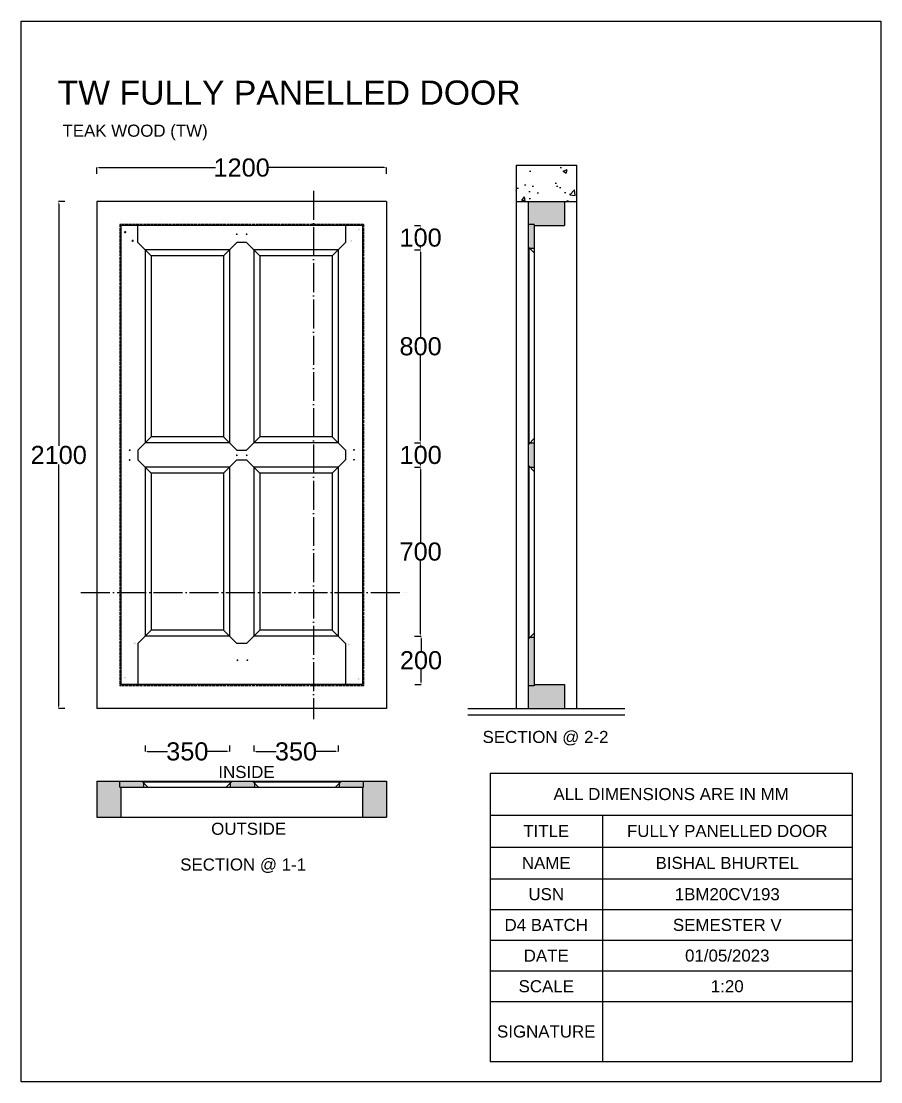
# Model space of a CAD drawing. Header units: inches. Extents: x 448145 to 618619, y -64863 to 148507.
# Drawn here: x 448145 to 451704, y 141629 to 146020 of the extents above; entities that cross this region are included whole.
import ezdxf

# ---------------------------------------------------------------- set-up
doc = ezdxf.new("R2010")
doc.units = ezdxf.units.IN
doc.header["$MEASUREMENT"] = 0
doc.linetypes.add('ACAD_ISO02W100', pattern=[15, 12, -3])
doc.linetypes.add('ACAD_ISO04W100', pattern=[30, 24, -3, 0, -3])
doc.layers.add('TEXT', color=5, linetype='Continuous')
doc.styles.add('Annotative', font='Arial.ttf', dxfattribs={"height": 75})
doc.styles.get("Standard").update_dxf_attribs({"font": 'Arial.ttf', "height": 75})
doc.dimstyles.new('Annotative', dxfattribs={"dimscale": 0, "dimtxt": 75, "dimasz": 10, "dimexe": 0.18, "dimexo": 0.0625, "dimgap": 0.09, "dimtad": 0, "dimtih": 1, "dimtoh": 1, "dimdec": 0, "dimzin": 0, "dimdsep": 46, "dimtxsty": 'Annotative', "dimcen": 0.09, "dimadec": 0, "dimazin": 0, "dimtfac": 1, "dimtdec": 0, "dimtofl": 0, "dimtmove": 0, "dimatfit": 3, "dimfxl": 0, "dimtolj": 1, "dimtzin": 0, "dimarcsym": 0})

# ---------------------------------------------------------------- blocks, each defined once
blk = doc.blocks.new('*D421')
at = {"color": 0, "lineweight": -2}
for p, q in [((448325.4, 145274.1), (448300.2, 145274.1)), ((448300.4, 145264.1), (448300.4, 144262.5)), ((448300.4, 143184.1), (448300.4, 144185.7)), ((448325.4, 143174.1), (448300.2, 143174.1))]:
    blk.add_line(p, q, dxfattribs=at)
at = {"color": 0}
for points in [[(448298.7, 145264.1), (448302.1, 145264.1), (448300.4, 145274.1)], [(448298.7, 143184.1), (448302.1, 143184.1), (448300.4, 143174.1)]]:
    blk.add_solid(points, dxfattribs=at)
at = {"layer": 'Defpoints', "color": 0}
for p in [(448457.9, 145274.1), (448300.4, 143174.1), (448457.9, 143174.1)]:
    blk.add_point(p, dxfattribs=at)
at = {"color": 0, "insert": (448300.4, 144224.1), "char_height": 75, "attachment_point": 5, "style": 'Annotative'}
blk.add_mtext('\\A1;2100', dxfattribs=at)
blk = doc.blocks.new('*D422')
at = {"color": 0, "lineweight": -2}
for p, q in [((448457.9, 145389.1), (448457.9, 145414.3)), ((448467.9, 145414.1), (448949.5, 145414.1)), ((449647.9, 145414.1), (449166.4, 145414.1)), ((449657.9, 145389.1), (449657.9, 145414.3))]:
    blk.add_line(p, q, dxfattribs=at)
at = {"color": 0}
for points in [[(448467.9, 145415.7), (448467.9, 145412.4), (448457.9, 145414.1)], [(449647.9, 145415.7), (449647.9, 145412.4), (449657.9, 145414.1)]]:
    blk.add_solid(points, dxfattribs=at)
at = {"layer": 'Defpoints', "color": 0}
for p in [(448457.9, 145414.1), (448457.9, 145274.1), (449657.9, 145274.1)]:
    blk.add_point(p, dxfattribs=at)
at = {"color": 0, "insert": (449057.9, 145414.1), "char_height": 75, "attachment_point": 5, "style": 'Annotative'}
blk.add_mtext('\\A1;1200', dxfattribs=at)
blk = doc.blocks.new('*D414')
at = {"color": 0, "lineweight": -2}
for p, q in [((449773.8, 145074.1), (449799, 145074.1)), ((449798.8, 145064.1), (449798.8, 144712.5)), ((449798.8, 144284.1), (449798.8, 144635.7)), ((449773.8, 144274.1), (449799, 144274.1))]:
    blk.add_line(p, q, dxfattribs=at)
at = {"color": 0}
for points in [[(449797.1, 145064.1), (449800.4, 145064.1), (449798.8, 145074.1)], [(449797.1, 144284.1), (449800.4, 144284.1), (449798.8, 144274.1)]]:
    blk.add_solid(points, dxfattribs=at)
at = {"layer": 'Defpoints', "color": 0}
for p in [(449457.9, 145074.1), (449457.9, 144274.1), (449798.8, 144274.1)]:
    blk.add_point(p, dxfattribs=at)
at = {"color": 0, "insert": (449798.8, 144674.1), "char_height": 75, "attachment_point": 5, "style": 'Annotative'}
blk.add_mtext('\\A1;800', dxfattribs=at)
blk = doc.blocks.new('*D415')
at = {"color": 0, "lineweight": -2}
for p, q in [((449774, 144174.1), (449799.1, 144174.1)), ((449799, 144164.1), (449799, 143862.5)), ((449799, 143484.1), (449799, 143785.7)), ((449774, 143474.1), (449799.1, 143474.1))]:
    blk.add_line(p, q, dxfattribs=at)
at = {"color": 0}
for points in [[(449797.3, 144164.1), (449800.6, 144164.1), (449799, 144174.1)], [(449797.3, 143484.1), (449800.6, 143484.1), (449799, 143474.1)]]:
    blk.add_solid(points, dxfattribs=at)
at = {"layer": 'Defpoints', "color": 0}
for p in [(449457.9, 144174.1), (449457.9, 143474.1), (449799, 143474.1)]:
    blk.add_point(p, dxfattribs=at)
at = {"color": 0, "insert": (449799, 143824.1), "char_height": 75, "attachment_point": 5, "style": 'Annotative'}
blk.add_mtext('\\A1;700', dxfattribs=at)
blk = doc.blocks.new('*D416')
at = {"color": 0, "lineweight": -2}
for p, q in [((449775.6, 143474.1), (449800.8, 143474.1)), ((449800.6, 143464.1), (449800.6, 143412.5)), ((449800.6, 143284.1), (449800.6, 143335.7)), ((449775.6, 143274.1), (449800.8, 143274.1))]:
    blk.add_line(p, q, dxfattribs=at)
at = {"color": 0}
for points in [[(449799, 143464.1), (449802.3, 143464.1), (449800.6, 143474.1)], [(449799, 143284.1), (449802.3, 143284.1), (449800.6, 143274.1)]]:
    blk.add_solid(points, dxfattribs=at)
at = {"layer": 'Defpoints', "color": 0}
for p in [(449457.9, 143474.1), (449457.9, 143274.1), (449800.6, 143274.1)]:
    blk.add_point(p, dxfattribs=at)
at = {"color": 0, "insert": (449800.6, 143374.1), "char_height": 75, "attachment_point": 5, "style": 'Annotative'}
blk.add_mtext('\\A1;200', dxfattribs=at)
blk = doc.blocks.new('*D417')
at = {"color": 0, "lineweight": -2}
for p, q in [((449774, 144274.1), (449799.1, 144274.1)), ((449799, 144264.1), (449799, 144262.5)), ((449774, 144174.1), (449799.1, 144174.1)), ((449799, 144184.1), (449799, 144185.7))]:
    blk.add_line(p, q, dxfattribs=at)
at = {"color": 0}
for points in [[(449797.3, 144264.1), (449800.6, 144264.1), (449799, 144274.1)], [(449797.3, 144184.1), (449800.6, 144184.1), (449799, 144174.1)]]:
    blk.add_solid(points, dxfattribs=at)
at = {"layer": 'Defpoints', "color": 0}
for p in [(449457.9, 144274.1), (449457.9, 144174.1), (449799, 144174.1)]:
    blk.add_point(p, dxfattribs=at)
at = {"color": 0, "insert": (449799, 144224.1), "char_height": 75, "attachment_point": 5, "style": 'Annotative'}
blk.add_mtext('\\A1;100', dxfattribs=at)
blk = doc.blocks.new('*D418')
at = {"color": 0, "lineweight": -2}
for p, q in [((449773.8, 145174.1), (449799, 145174.1)), ((449798.8, 145164.1), (449798.8, 145162.5)), ((449773.8, 145074.1), (449799, 145074.1)), ((449798.8, 145084.1), (449798.8, 145085.7))]:
    blk.add_line(p, q, dxfattribs=at)
at = {"color": 0}
for points in [[(449797.1, 145164.1), (449800.4, 145164.1), (449798.8, 145174.1)], [(449797.1, 145084.1), (449800.4, 145084.1), (449798.8, 145074.1)]]:
    blk.add_solid(points, dxfattribs=at)
at = {"layer": 'Defpoints', "color": 0}
for p in [(449457.9, 145174.1), (449798.8, 145174.1), (449457.9, 145074.1)]:
    blk.add_point(p, dxfattribs=at)
at = {"color": 0, "insert": (449798.8, 145124.1), "char_height": 75, "attachment_point": 5, "style": 'Annotative'}
blk.add_mtext('\\A1;100', dxfattribs=at)
blk = doc.blocks.new('*D419')
at = {"color": 0, "lineweight": -2}
for p, q in [((448657.9, 143021.7), (448657.9, 142996.5)), ((448667.9, 142996.7), (448750.2, 142996.7)), ((448997.9, 142996.7), (448915.7, 142996.7)), ((449007.9, 143021.7), (449007.9, 142996.5))]:
    blk.add_line(p, q, dxfattribs=at)
at = {"color": 0}
for points in [[(448667.9, 142998.3), (448667.9, 142995), (448657.9, 142996.7)], [(448997.9, 142998.3), (448997.9, 142995), (449007.9, 142996.7)]]:
    blk.add_solid(points, dxfattribs=at)
at = {"layer": 'Defpoints', "color": 0}
for p in [(448657.9, 143474.1), (449007.9, 143474.1), (449007.9, 142996.7)]:
    blk.add_point(p, dxfattribs=at)
at = {"color": 0, "insert": (448832.9, 142996.7), "char_height": 75, "attachment_point": 5, "style": 'Annotative'}
blk.add_mtext('\\A1;350', dxfattribs=at)
blk = doc.blocks.new('*D420')
at = {"color": 0, "lineweight": -2}
for p, q in [((449107.9, 143021.7), (449107.9, 142996.5)), ((449117.9, 142996.7), (449200.2, 142996.7)), ((449447.9, 142996.7), (449365.7, 142996.7)), ((449457.9, 143021.7), (449457.9, 142996.5))]:
    blk.add_line(p, q, dxfattribs=at)
at = {"color": 0}
for points in [[(449117.9, 142998.3), (449117.9, 142995), (449107.9, 142996.7)], [(449447.9, 142998.3), (449447.9, 142995), (449457.9, 142996.7)]]:
    blk.add_solid(points, dxfattribs=at)
at = {"layer": 'Defpoints', "color": 0}
for p in [(449107.9, 143474.1), (449457.9, 143474.1), (449457.9, 142996.7)]:
    blk.add_point(p, dxfattribs=at)
at = {"color": 0, "insert": (449282.9, 142996.7), "char_height": 75, "attachment_point": 5, "style": 'Annotative'}
blk.add_mtext('\\A1;350', dxfattribs=at)
blk = doc.blocks.new('*T413')
at = {"layer": 'TEXT', "color": 0, "linetype": 'ByBlock', "lineweight": -2}
for p, q in [((0, 0), (1499.2, 0)), ((0, 0), (0, -1193.8)), ((1499.2, 0), (1499.2, -1193.8)), ((0, -173.7), (1499.2, -173.7)), ((465.3, -173.7), (465.3, -1193.8)), ((0, -305.9), (1499.2, -305.9)), ((0, -438.1), (1499.2, -438.1)), ((0, -565.1), (1499.2, -565.1)), ((0, -692.2), (1499.2, -692.2)), ((0, -819.2), (1499.2, -819.2)), ((0, -946.2), (1499.2, -946.2)), ((0, -1193.8), (1499.2, -1193.8))]:
    blk.add_line(p, q, dxfattribs=at)
at = {"layer": 'TEXT', "color": 0, "char_height": 50, "attachment_point": 5}
for s, insert, width in [('{\\fArial|b0|i0|c0|p0;\\C256;ALL DIMENSIONS ARE IN MM}', (749.6, -86.9), 1499.03), ('TITLE', (232.6, -239.8), 465.134), ('FULLY PANELLED DOOR', (982.2, -239.8), 1033.777), ('NAME', (232.6, -372), 465.134), ('BISHAL BHURTEL', (982.2, -372), 1033.777), ('1BM20CV193', (982.2, -501.6), 1033.777), ('SEMESTER V', (982.2, -628.7), 1033.777), ('01/05/2023', (982.2, -755.7), 1033.777), ('1:20', (982.2, -882.7), 1033.777)]:
    blk.add_mtext(s, dxfattribs=dict(at, insert=insert, width=width))
at = {"layer": 'TEXT', "color": 0, "char_height": 50, "width": 465.134, "attachment_point": 5, "style": 'Annotative'}
for s, insert in [('USN', (232.6, -501.6)), ('D4 BATCH', (232.6, -628.7)), ('DATE', (232.6, -755.7)), ('SCALE', (232.6, -882.7)), ('SIGNATURE', (232.6, -1070))]:
    blk.add_mtext(s, dxfattribs=dict(at, insert=insert))

msp = doc.modelspace()

# ---------------------------------------------------------------- hatches: boundary and pattern name
h = msp.add_hatch()
h.set_pattern_fill('AR-CONC', color=256, scale=25)
h.set_pattern_definition([(50, (438069.29, 136535.77), (179.315, -15.688), [18.75, -206.25]), (355, (438069.29, 136535.77), (-34.6878, 188.048), [15, -165]), (100.4514, (438084.23, 136534.46), (144.6272, 172.36), [15.935, -175.2855]), (46.1842, (438069.3, 136585.77), (266.8103, -41.3798), [28.125, -309.375]), (96.6356, (438091.52, 136582.32), (233.6655, 243.5297), [23.9026, -262.9284]), (351.1842, (438069.3, 136585.77), (233.6655, 243.5297), [22.5, -247.5]), (21, (438094.29, 136573.27), (149.2268, -100.6547), [18.75, -206.25]), (326, (438094.29, 136573.27), (60.8288, 181.2875), [15, -165]), (71.4514, (438106.73, 136564.88), (210.0556, 80.6328), [15.935, -175.2855]), (37.5, (438069.29, 136535.77), (3.03996, 83.22346), [0, -163, 0, -167.5, 0, -165.625]), (7.5, (438069.29, 136535.77), (65.7674, 98.60293), [0, -95.5, 0, -159.25, 0, -63.125]), (327.5, (438013.54, 136535.77), (133.4556, -5.63872), [0, -62.5, 0, -195, 0, -258.75]), (317.5, (437988.54, 136535.77), (145.7965, 25.02625), [0, -81.25, 0, -129.5, 0, -183.75])])
h.paths.add_polyline_path([(450444.343, 145424.105), (450194.343, 145424.105), (450194.343, 145274.105), (450444.343, 145274.105)])
h = msp.add_hatch()
h.set_pattern_fill('GRASS', color=256, scale=25)
h.set_pattern_definition([(90, (438069.29, 136535.771), (-17.67767, 17.67767), [4.6875, -30.66784]), (45, (438069.29, 136535.77), (-17.67767, 17.67767), [4.6875, -20.3125]), (135, (438069.29, 136535.77), (-17.67767, -17.67767), [4.6875, -20.3125])])
h.paths.add_polyline_path([(449562.941, 142874.26), (449462.941, 142874.26), (449462.941, 142871.26), (449467.941, 142871.26), (449462.941, 142866.26), (449462.941, 142849.26), (449562.941, 142849.26)])
h.paths.add_polyline_path([(449110.441, 142866.26), (449105.441, 142871.26), (449110.441, 142871.26), (449110.441, 142874.26), (449010.441, 142874.26), (449010.441, 142871.26), (449015.441, 142871.26), (449010.441, 142866.26), (449010.441, 142849.26), (449110.441, 142849.26)])
h.paths.add_polyline_path([(448647.941, 142871.26), (448652.941, 142871.26), (448652.941, 142874.26), (448552.941, 142874.26), (448552.941, 142849.26), (448652.941, 142849.26), (448652.941, 142866.26)])
h.paths.add_polyline_path([(450394.343, 143274.105), (450269.343, 143274.105), (450269.343, 143269.105), (450244.343, 143269.105), (450244.343, 143174.105), (450394.343, 143174.105)])
h.paths.add_polyline_path([(450394.343, 145274.105), (450244.343, 145274.105), (450244.343, 145179.105), (450269.343, 145179.105), (450269.343, 145174.105), (450394.343, 145174.105)])
h.paths.add_polyline_path([(450269.343, 145179.105), (450244.343, 145179.105), (450244.343, 145079.105), (450246.343, 145079.105), (450246.343, 145084.105), (450251.343, 145079.105), (450269.343, 145079.105)])
h.paths.add_polyline_path([(450269.343, 144274.105), (450251.343, 144274.105), (450246.343, 144269.105), (450246.343, 144274.105), (450244.343, 144274.105), (450244.343, 144174.105), (450246.343, 144174.105), (450246.343, 144179.105), (450251.343, 144174.105), (450269.343, 144174.105)])
h.paths.add_polyline_path([(450269.343, 143469.105), (450251.343, 143469.105), (450246.343, 143464.105), (450246.343, 143469.105), (450244.343, 143469.105), (450244.343, 143269.105), (450269.343, 143269.105)])
h.paths.add_polyline_path([(448557.941, 142849.26), (448552.941, 142849.26), (448552.941, 142874.26), (448457.941, 142874.26), (448457.941, 142724.26), (448557.941, 142724.26)])
h.paths.add_polyline_path([(449657.941, 142874.26), (449562.941, 142874.26), (449562.941, 142849.26), (449557.941, 142849.26), (449557.941, 142724.26), (449657.941, 142724.26)])
h = msp.add_hatch(color=256)
h.dxf.hatch_style = 1
edge = h.paths.add_edge_path()
edge.add_arc((448575.409, 145147.114), 3.958, 0, 360)
edge = h.paths.add_edge_path()
edge.add_arc((448606.8, 145111.175), 3.958, 0, 360)
h = msp.add_hatch(color=256)
h.dxf.hatch_style = 1
edge = h.paths.add_edge_path()
edge.add_arc((449037.43, 145138.429), 3.958, 0, 360)
edge = h.paths.add_edge_path()
edge.add_arc((449078.523, 145138.349), 3.958, 0, 360)
h = msp.add_hatch(color=256)
h.dxf.hatch_style = 1
edge = h.paths.add_edge_path()
edge.add_arc((449542.804, 145157.509), 3.958, 0, 360)
edge = h.paths.add_edge_path()
edge.add_arc((449511.666, 145110.614), 3.958, 0, 360)
h = msp.add_hatch(color=256)
h.dxf.hatch_style = 1
edge = h.paths.add_edge_path()
edge.add_arc((448594.417, 144244.387), 3.958, 0, 360)
edge = h.paths.add_edge_path()
edge.add_arc((448594.397, 144203.616), 3.958, 0, 360)
h = msp.add_hatch(color=256)
h.dxf.hatch_style = 1
edge = h.paths.add_edge_path()
edge.add_arc((449037.647, 144223.074), 3.958, 0, 360)
edge = h.paths.add_edge_path()
edge.add_arc((449078.923, 144223.184), 3.958, 0, 360)
h = msp.add_hatch(color=256)
h.dxf.hatch_style = 1
edge = h.paths.add_edge_path()
edge.add_arc((449523.056, 144245.462), 3.958, 0, 360)
edge = h.paths.add_edge_path()
edge.add_arc((449523.036, 144204.691), 3.958, 0, 360)
h = msp.add_hatch(color=256)
h.dxf.hatch_style = 1
edge = h.paths.add_edge_path()
edge.add_arc((448615.247, 143445.143), 3.958, 0, 360)
edge = h.paths.add_edge_path()
edge.add_arc((448574.636, 143302.591), 3.958, 0, 360)
h = msp.add_hatch(color=256)
h.dxf.hatch_style = 1
edge = h.paths.add_edge_path()
edge.add_arc((449501.256, 143439.801), 3.958, 0, 360)
edge = h.paths.add_edge_path()
edge.add_arc((449542.623, 143297.151), 3.958, 0, 360)
h = msp.add_hatch(color=256)
h.dxf.hatch_style = 1
edge = h.paths.add_edge_path()
edge.add_arc((449040.55, 143374.625), 3.958, 0, 360)
edge = h.paths.add_edge_path()
edge.add_arc((449081.567, 143375.081), 3.958, 0, 360)

# ---------------------------------------------------------------- linework, layer by layer
for p, q in [((450194.343, 145424.105), (450444.343, 145424.105)), ((450194.343, 145424.105), (450194.343, 145274.105)), ((450444.343, 145424.105), (450444.343, 145274.105)), ((449657.941, 145274.105), (448457.941, 145274.105)), ((450194.343, 145274.105), (450194.343, 143174.105)), ((450194.343, 145274.105), (450444.343, 145274.105)), ((450244.343, 145274.105), (450244.343, 143174.105)), ((450394.343, 145274.105), (450394.343, 145174.105)), ((450444.343, 145274.105), (450444.343, 143174.105)), ((450269.343, 145179.105), (450244.343, 145179.105)), ((450269.343, 145179.105), (450269.343, 143269.105)), ((449557.941, 145174.105), (448557.941, 145174.105)), ((449557.941, 145174.105), (448557.941, 145174.105)), ((448627.941, 145104.105), (448627.941, 145174.105)), ((450269.343, 145174.105), (450394.343, 145174.105)), ((448627.941, 145104.105), (448682.941, 145049.105)), ((448982.941, 145049.105), (449037.941, 145104.105)), ((449077.941, 145104.105), (449037.941, 145104.105)), ((449132.941, 145049.105), (449077.941, 145104.105)), ((449432.941, 145049.105), (449487.941, 145104.105)), ((449007.941, 145074.105), (448657.941, 145074.105)), ((448982.941, 145049.105), (448682.941, 145049.105)), ((449457.941, 145074.105), (449107.941, 145074.105)), ((449432.941, 145049.105), (449132.941, 145049.105)), ((450269.343, 145079.105), (450244.343, 145079.105)), ((450246.343, 145084.105), (450246.343, 144269.105)), ((450246.343, 145084.105), (450269.343, 145061.105)), ((448682.941, 144299.105), (448627.941, 144244.105)), ((449007.941, 144274.105), (448657.941, 144274.105)), ((448982.941, 144299.105), (448682.941, 144299.105)), ((448982.941, 144299.105), (449037.941, 144244.105)), ((449132.941, 144299.105), (449077.941, 144244.105)), ((449457.941, 144274.105), (449107.941, 144274.105)), ((449432.941, 144299.105), (449132.941, 144299.105)), ((449432.941, 144299.105), (449487.941, 144244.105)), ((450244.343, 144274.105), (450269.343, 144274.105)), ((450244.343, 144274.105), (450269.343, 144274.105)), ((450246.343, 144269.105), (450269.343, 144292.105)), ((449037.941, 144244.105), (449077.941, 144244.105)), ((448682.941, 144149.105), (448627.941, 144204.105)), ((449007.941, 144174.105), (448657.941, 144174.105)), ((448982.941, 144149.105), (449037.941, 144204.105)), ((449037.941, 144204.105), (449077.941, 144204.105)), ((449132.941, 144149.105), (449077.941, 144204.105)), ((449457.941, 144174.105), (449107.941, 144174.105)), ((449432.941, 144149.105), (449487.941, 144204.105)), ((450244.343, 144174.105), (450269.343, 144174.105)), ((450246.343, 144179.105), (450246.343, 143464.105)), ((450246.343, 144179.105), (450269.343, 144156.105)), ((448982.941, 144149.105), (448682.941, 144149.105)), ((449432.941, 144149.105), (449132.941, 144149.105)), ((449742.328, 143655.098), (449742.328, 143655.098)), ((448682.941, 143499.105), (448627.941, 143444.105)), ((449007.941, 143474.105), (448657.941, 143474.105)), ((448982.941, 143499.105), (448682.941, 143499.105)), ((448982.941, 143499.105), (449037.941, 143444.105)), ((449132.941, 143499.105), (449077.941, 143444.105)), ((449457.941, 143474.105), (449107.941, 143474.105)), ((449432.941, 143499.105), (449132.941, 143499.105)), ((449432.941, 143499.105), (449487.941, 143444.105)), ((450269.343, 143469.105), (450244.343, 143469.105)), ((450246.343, 143464.105), (450269.343, 143487.105)), ((449077.941, 143444.105), (449037.941, 143444.105)), ((449557.941, 143274.105), (448557.941, 143274.105)), ((450269.343, 143269.105), (450244.343, 143269.105)), ((450269.343, 143274.105), (450394.343, 143274.105)), ((450394.343, 143274.105), (450394.343, 143174.105)), ((449657.941, 143174.105), (448457.941, 143174.105)), ((449994.343, 143174.105), (450644.343, 143174.105)), ((450244.343, 143174.105), (450394.343, 143174.105)), ((449994.343, 143149.105), (450644.343, 143149.105)), ((448457.941, 142874.26), (449657.941, 142874.26)), ((448457.941, 142874.26), (448457.941, 142724.26)), ((448552.941, 142849.26), (448552.941, 142874.26)), ((448647.941, 142871.26), (449015.441, 142871.26)), ((448647.941, 142871.26), (448669.941, 142849.26)), ((448652.941, 142849.26), (448652.941, 142874.26)), ((449015.441, 142871.26), (448993.441, 142849.26)), ((449010.441, 142874.26), (449010.441, 142849.26)), ((449105.441, 142871.26), (449467.941, 142871.26)), ((449105.441, 142871.26), (449127.441, 142849.26)), ((449110.441, 142874.26), (449110.441, 142849.26)), ((449467.941, 142871.26), (449445.941, 142849.26)), ((449462.941, 142849.26), (449462.941, 142874.26)), ((449562.941, 142849.26), (449562.941, 142874.26)), ((449657.941, 142874.26), (449657.941, 142724.26)), ((448552.941, 142849.26), (449562.941, 142849.26)), ((448557.941, 142849.26), (448557.941, 142724.26)), ((449557.941, 142849.26), (449557.941, 142724.26)), ((448457.941, 142724.26), (449657.941, 142724.26))]:
    msp.add_line(p, q)
at = {"linetype": 'ACAD_ISO04W100', "ltscale": 5}
for p, q in [((449355.827, 145318.492), (449355.827, 143130.492)), ((448392.328, 143655.098), (449742.328, 143655.098))]:
    msp.add_line(p, q, dxfattribs=at)
at = {"linetype": 'ByBlock'}
for p, q in [((448457.941, 145274.105), (448457.941, 143174.105)), ((449657.941, 145274.105), (449657.941, 143174.105)), ((448557.941, 145174.105), (448557.941, 143274.105)), ((449487.941, 145174.105), (449487.941, 145104.105)), ((449557.941, 145174.105), (449557.941, 143274.105)), ((448657.941, 145074.105), (448657.941, 144274.105)), ((448682.941, 145049.105), (448682.941, 144299.105)), ((448982.941, 145049.105), (448982.941, 144299.105)), ((449007.941, 145074.105), (449007.941, 144274.105)), ((449107.941, 145074.105), (449107.941, 144274.105)), ((449132.941, 145049.105), (449132.941, 144299.105)), ((449432.941, 145049.105), (449432.941, 144299.105)), ((449457.941, 145074.105), (449457.941, 144274.105)), ((448627.941, 144244.105), (448627.941, 144204.105)), ((449487.941, 144244.105), (449487.941, 144204.105)), ((448657.941, 144174.105), (448657.941, 143474.105)), ((449007.941, 144174.105), (449007.941, 143474.105)), ((449107.941, 144174.105), (449107.941, 143474.105)), ((449457.941, 144174.105), (449457.941, 143474.105)), ((448682.941, 144149.105), (448682.941, 143499.105)), ((448982.941, 144149.105), (448982.941, 143499.105)), ((449132.941, 144149.105), (449132.941, 143499.105)), ((449432.941, 144149.105), (449432.941, 143499.105)), ((448627.941, 143444.105), (448627.941, 143274.105)), ((449487.941, 143444.105), (449487.941, 143274.105))]:
    msp.add_line(p, q, dxfattribs=at)
at = {"color": 9, "linetype": 'ACAD_ISO02W100'}
for p, q in [((449562.941, 145179.105), (448552.941, 145179.105)), ((448552.941, 145179.105), (448552.941, 143269.105)), ((449562.941, 145179.105), (449562.941, 143269.105)), ((449562.941, 143269.105), (448552.941, 143269.105))]:
    msp.add_line(p, q, dxfattribs=at)
msp.add_lwpolyline([(448145.121, 146020.486), (451704.355, 146020.486), (451704.355, 141629.146), (448145.121, 141629.146)], close=True)
at = {"const_width": 1.58}
for points in [[(448571.451, 145147.114, 1), (448579.367, 145147.114, 1)], [(448602.733, 145111.557, 1), (448610.649, 145111.557, 1)]]:
    msp.add_lwpolyline(points, format="xyb", close=True, dxfattribs=at)

# ---------------------------------------------------------------- block references
msp.add_blockref('*T413', (450086.511, 142907.118))

# ---------------------------------------------------------------- texts
at = {"attachment_point": 1}
for s, width, heights, insert, char_height in [('TW FULLY PANELLED DOOR', 2293.32778, [0], (448296.035, 145774.975), 100), ('TEAK WOOD (TW)', 623.86871, [33.69], (448316.027, 145592.278), 50), ('SECTION @ 2-2', 562.02951, [0], (450055.515, 143081.986), 50), ('INSIDE', 231.34479, [0], (448961.48, 142936.966), 50), ('OUTSIDE', 326.38134, [0], (448931.771, 142701.764), 50), ('SECTION @ 1-1', 562.02951, [0], (448803.552, 142553.87), 50)]:
    msp.add_mtext_dynamic_manual_height_columns(s, width=width, gutter_width=1, heights=heights, dxfattribs=dict(at, insert=insert, char_height=char_height))

# ---------------------------------------------------------------- dimensions: what is measured, and where the dimension line sits
dim = msp.add_linear_dim(base=(448457.941, 145414.074), p1=(449657.941, 145274.105), p2=(448457.941, 145274.105), dimstyle='Annotative', override={"dimscale": 0, "dimtix": 0, "dimtofl": 0, "dimtmove": 0, "dimatfit": 3})
dim.commit()
dim.dimension.update_dxf_attribs({"geometry": '*D422', "text_midpoint": (449057.941, 145414.074)})
dim = msp.add_linear_dim(base=(448300.397, 143174.105), p1=(448457.941, 145274.105), p2=(448457.941, 143174.105), angle=90, dimstyle='Annotative', override={"dimscale": 0, "dimtix": 0, "dimtofl": 0, "dimtmove": 0, "dimatfit": 3})
dim.commit()
dim.dimension.update_dxf_attribs({"geometry": '*D421', "text_midpoint": (448300.397, 144224.105)})
for base, p1, p2, picture, middle in [((449798.783, 145174.105), (449457.941, 145074.105), (449457.941, 145174.105), '*D418', (449798.783, 145124.105)), ((449798.783, 144274.105), (449457.941, 145074.105), (449457.941, 144274.105), '*D414', (449798.783, 144674.105)), ((449798.963, 144174.105), (449457.941, 144274.105), (449457.941, 144174.105), '*D417', (449798.963, 144224.105)), ((449798.963, 143474.105), (449457.941, 144174.105), (449457.941, 143474.105), '*D415', (449798.963, 143824.105)), ((449800.629, 143274.105), (449457.941, 143474.105), (449457.941, 143274.105), '*D416', (449800.629, 143374.105))]:
    dim = msp.add_linear_dim(base=base, p1=p1, p2=p2, angle=90, dimstyle='Annotative')
    dim.commit()
    dim.dimension.update_dxf_attribs({"geometry": picture, "text_midpoint": middle})
for base, p1, p2, picture, middle in [((449007.941, 142996.662), (448657.941, 143474.105), (449007.941, 143474.105), '*D419', (448832.941, 142996.662)), ((449457.941, 142996.662), (449107.941, 143474.105), (449457.941, 143474.105), '*D420', (449282.941, 142996.662))]:
    dim = msp.add_linear_dim(base=base, p1=p1, p2=p2, dimstyle='Annotative')
    dim.commit()
    dim.dimension.update_dxf_attribs({"geometry": picture, "text_midpoint": middle})

doc.saveas('drawing.dxf')
